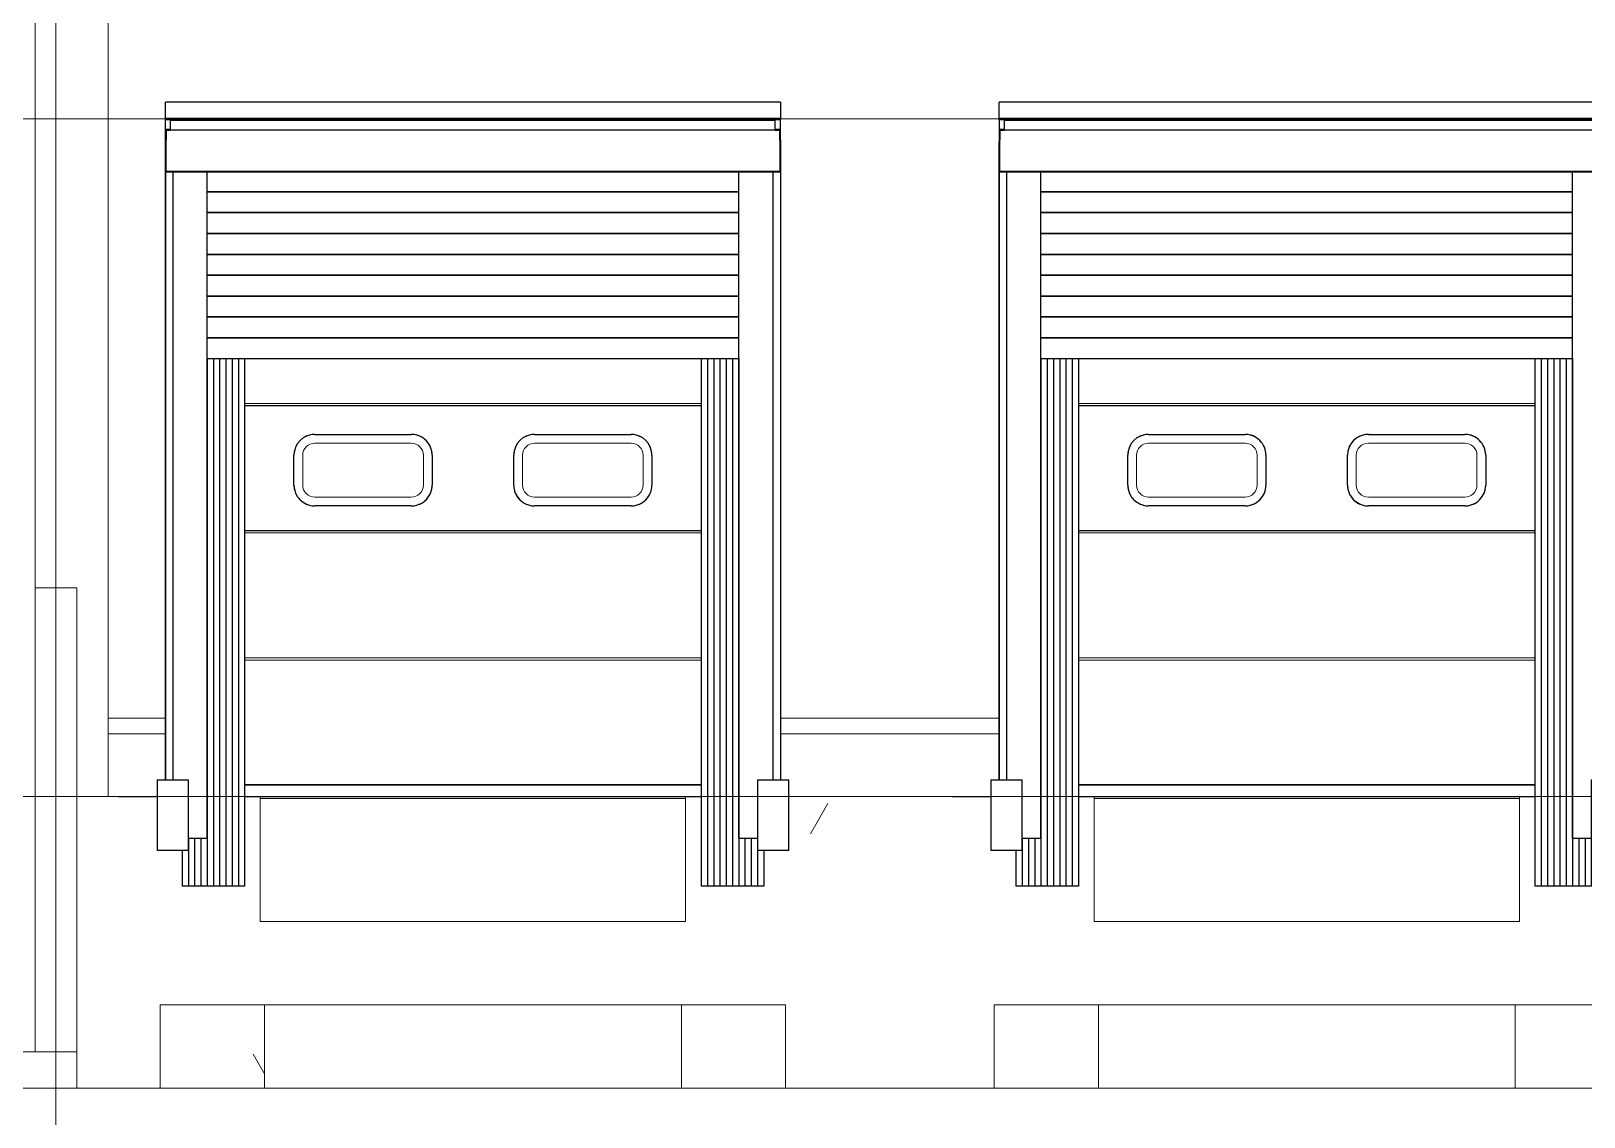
# Model space of a CAD drawing. Extents: x 692141 to 693595, y 1492301 to 1494225.
# Drawn here: x 692332.14 to 692339.59, y 1492374.68 to 1492379.88 of the extents above; entities that cross this region are included whole.
import ezdxf

# ---------------------------------------------------------------- set-up
doc = ezdxf.new("R2010")
doc.units = 0
doc.header["$MEASUREMENT"] = 0
for name, pattern in [('Centre', [7937.5, 1587.5, -1190.625, 3968.75, -1190.625]), ('Grid Line', [5556.25, 3175, -793.75, 793.75, -793.75]), ('Čárka', [3175, 1587.5, -1587.5])]:
    doc.linetypes.add(name, pattern=pattern)
for name, color, linetype, lineweight in [('A-COLS', 52, 'Continuous', 5), ('A-DETL-GENF', 92, 'Continuous', 5), ('A-FLOR', 192, 'Continuous', 5), ('A-FLOR-LEVL', 8, 'Grid Line', 5), ('A-GENM', 13, 'Continuous', 5), ('A-GLAZ-CWMG', 51, 'Continuous', 5), ('A-WALL-PATT', 111, 'Continuous', 5), ('S-BEAM', 12, 'Continuous', 5), ('S-GRID', 1, 'Continuous', 5)]:
    doc.layers.add(name, color=color, linetype=linetype, lineweight=lineweight)
doc.layers.add('A-DOOR', color=2, linetype='Continuous')

# ---------------------------------------------------------------- blocks, each defined once
blk = doc.blocks.new('Rectangular Mullion - 50 x 100mm-112761-500_ELEVATION 4')
at = {"layer": 'A-GLAZ-CWMG', "color": 7}
for p, q in [((74399.63631151416, 11900), (74499.63631151416, 11900)), ((74399.63631151416, 3150.000000000001), (74399.63631151416, 11900)), ((74499.63631151416, 11900), (74499.63631151416, 3150.000000000001))]:
    blk.add_line(p, q, dxfattribs=at)
blk = doc.blocks.new('Rectangular Mullion - 50 x 100mm-98070-500_ELEVATION 4')
at = {"layer": 'A-GLAZ-CWMG', "color": 7}
for p, q in [((74399.63631151416, 2400), (74399.63631151416, 3150.000000000001)), ((74499.63631151416, 3150.000000000001), (74499.63631151416, 2400)), ((74499.63631151416, 2400), (74399.63631151416, 2400))]:
    blk.add_line(p, q, dxfattribs=at)
blk = doc.blocks.new('M_Rectangular Column - 150 x 150mm-114723-500_ELEVATION 4')
at = {"layer": 'A-COLS', "color": 7}
for p, q in [((74249.63631149074, 11800), (74399.63631149073, 11800)), ((74249.63631149074, 175.0000000000014), (74249.63631149074, 11800)), ((74399.63631149073, 11800), (74399.63631149073, 175.0000000000014)), ((74399.63631149073, 175.0000000000011), (74249.63631149074, 175.0000000000011))]:
    blk.add_line(p, q, dxfattribs=at)
blk = doc.blocks.new('HAVI-DC_R19_AR_110_RISER_rvt-2-500_ELEVATION 4')
at = {"lineweight": 5}
for name in ['Rectangular Mullion - 50 x 100mm-112761-500_ELEVATION 4', 'M_Rectangular Column - 150 x 150mm-114723-500_ELEVATION 4', 'Rectangular Mullion - 50 x 100mm-98070-500_ELEVATION 4']:
    blk.add_blockref(name, (0, 0), dxfattribs=at)
blk = doc.blocks.new('HAVI-DC_R19_AR_120_STRUCTURE_rvt-2-500_ELEVATION 4')
at = {"layer": 'S-BEAM'}
h = blk.add_hatch(dxfattribs=at)
h.set_pattern_fill('FP_109', color=256, style=0, pattern_type=2)
h.set_pattern_definition([(0, (212730.054, 1200), (4064, 1016), [167.64, -2880.36, 167.64, -2880.36, -16256]), (0, (212730.054, 1200), (4064, 1016), [-6096, 167.64, -5928.36, 167.64, -2880.36, -7112]), (0, (212730.054, 1200), (4064, 1016), [-15240, 167.64, -1864.36, 167.64, -4912.36]), (120, (214254.054, 1708), (-2911.881810244989, 3011.527240979959), [167.64, -2880.36, 167.64, -2880.36, -16256]), (120, (214254.054, 1708), (-2911.881810244989, 3011.527240979959), [-6095.999999999999, 167.64, -5928.359999999999, 167.64, -2880.36, -7111.999999999999]), (120, (214254.054, 1708), (-2911.881810244989, 3011.527240979959), [-15240, 167.64, -1864.36, 167.64, -4912.359999999999]), (240, (214762.054, 3740), (-1152.118189755009, -4027.527240979959), [167.64, -2880.36, 167.64, -2880.36, -16256]), (240, (214762.054, 3740), (-1152.118189755009, -4027.527240979959), [-6096, 167.64, -5928.36, 167.64, -2880.36, -7112]), (240, (214762.054, 3740), (-1152.118189755009, -4027.527240979959), [-15240, 167.64, -1864.36, 167.64, -4912.36])])
h.paths.add_polyline_path([(75500.34615537786, -3.465174813754857e-11), (75500.34615537786, 399.9999999999437), (77499.87292610324, 399.9999999999437), (77499.87292610324, -3.465174813754857e-11), (79500.34615537792, 0), (79500.34615537792, 399.9999999999091), (81499.87292610327, 399.9999999999091), (81499.87292610327, 0), (82499.6363114688, 0), (82499.6363114688, 1400.00000000138), (82014.7546187809, 1400.00000000138), (82014.7546187809, 1139.999999997003), (81894.7546187809, 1139.999999997003), (81894.7546187809, 969.9999999969727), (81594.75461878089, 969.9999999969727), (81594.75461878089, 1400.00000000138), (81519.75461878815, 1400.00000000138), (81519.7546187881, 799.9999999999914), (79479.75461878812, 799.9999999999914), (79479.75461878812, 1400.00000000138), (79404.7546187809, 1400.00000000138), (79404.7546187809, 969.9999999969727), (79104.75461878089, 969.9999999969727), (79104.75461878089, 1139.999999997003), (78984.75461878089, 1139.999999997003), (78984.75461878089, 1400.00000000138), (78014.75461878086, 1400.00000000138), (78014.75461878086, 1139.999999997003), (77894.75461878088, 1139.999999997003), (77894.75461878088, 969.9999999969727), (77594.75461878086, 969.9999999969727), (77594.75461878086, 1400.00000000138), (77519.75461878492, 1400.00000000138), (77519.75461878492, 799.9999999999914), (75479.75461878492, 799.9999999999914), (75479.75461878492, 1400.00000000138), (75404.75461878086, 1400.00000000138), (75404.75461878086, 969.9999999969727), (75104.75461878085, 969.9999999969727), (75104.75461878085, 1139.999999997003), (74984.75461878086, 1139.999999997003), (74980.0454135086, 1400.00000000138), (74599.63631146714, 1400.00000000138), (74599.63631149054, 0), (74833.28513098106, 0)], flags=0)
at = {"layer": 'S-BEAM', "color": 7}
for p, q in [((74599.63631146727, 1400.000000001379), (74980.04541350873, 1400.000000001379)), ((75404.75461878098, 1400.000000001379), (75479.75461878505, 1400.000000001379)), ((75479.75461878505, 800.0000000000101), (75479.75461878505, 1400.000000001379)), ((77519.75461878505, 1400.000000001379), (77594.75461878096, 1400.000000001379)), ((77519.75461878505, 1400.000000001379), (77519.75461878505, 800.0000000000101)), ((78014.75461878098, 1400.000000001379), (78984.75461878102, 1400.000000001379)), ((79404.75461878102, 1400.000000001379), (79479.75461878827, 1400.000000001379)), ((79479.75461878827, 800.0000000000011), (79479.75461878827, 1400.000000001379)), ((81519.75461878825, 1400.000000001379), (81594.754618781, 1400.000000001379)), ((81519.75461878825, 1400.000000001379), (81519.75461878825, 800.0000000000011)), ((77519.75461878505, 800.0000000000101), (75479.75461878505, 800.0000000000101)), ((81519.75461878824, 800.0000000000011), (79479.75461878825, 800.0000000000011)), ((75500.346155378, -2.585345271199913e-11), (75500.346155378, 399.9999999999227)), ((75500.346155378, 399.9999999999227), (77499.87292610337, 399.9999999999227)), ((77499.87292610337, 399.9999999999227), (77499.87292610337, -2.585345271199913e-11)), ((79500.34615537804, -1.177618003112002e-11), (79500.34615537804, 399.9999999999099)), ((79500.34615537804, 399.9999999999099), (81499.8729261034, 399.9999999999099)), ((81499.8729261034, 399.9999999999099), (81499.8729261034, -1.177618003112002e-11)), ((77499.87292610337, -2.585345271199913e-11), (75500.346155378, -2.585345271199913e-11)), ((81499.8729261034, -1.177618003112002e-11), (79500.34615537804, -1.177618003112002e-11))]:
    blk.add_line(p, q, dxfattribs=at)
blk = doc.blocks.new('M_Rectangular Column - 300 x 500mm-1562755-500_ELEVATION 4')
at = {"layer": 'A-COLS'}
for p, q in [((74249.6363114721, 5800.000000000934), (74249.6363114721, 5750.000000001143)), ((74582.3363114624, 5800.000000000934), (74599.63631146724, 5800.000000000934)), ((74249.6363114721, 5500.000000001172), (74249.6363114721, 1400.000000001371)), ((74749.6363114721, 1400.000000001371), (74749.6363114721, 5500.000000001171)), ((74749.6363114721, 1400.000000001371), (74599.6363114673, 1400.000000001371))]:
    blk.add_line(p, q, dxfattribs=at)
blk = doc.blocks.new('Column Center Mark - Column Center Mark-439589-500_ELEVATION 4')
at = {"layer": 'A-DETL-GENF', "lineweight": 9}
for p, q in [((43649.75461878071, 74.99999999996534), (43649.75461878071, -75.00000000003465)), ((43574.75461878071, -3.465174813754857e-11), (43724.75461878071, -3.465174813754857e-11))]:
    blk.add_line(p, q, dxfattribs=at)
blk = doc.blocks.new('Loading-Equipment_Dock-levellers_Loading-Systems_Swing-Lip_232M_100kN - PowerRamp 232M100 2100 x 3000 mm-460557-500_ELEVATION 4')
at = {"layer": 'A-GENM'}
for p, q in [((51479.75461878094, 1390.000000001369), (53519.75461878094, 1390.000000001369)), ((51479.75461878094, 800.0000000013796), (51479.75461878094, 1390.000000001369)), ((53519.75461878094, 800.0000000013796), (53519.75461878094, 1390.000000001369)), ((53519.75461878094, 800.0000000013796), (51479.75461878094, 800.0000000013796))]:
    blk.add_line(p, q, dxfattribs=at)
blk = doc.blocks.new('Door_ASSA-ABLOY DS6070B Inflatable shelter - Insulated wall-V73-500_ELEVATION 4')
at = {"layer": 'A-DOOR', "color": 47}
for p, q in [((123024.6363114675, 4652.807871864885), (123024.6363114675, 4729.999999996988)), ((125974.6363114675, 4729.999999996979), (123024.6363114675, 4729.999999996988)), ((125974.6363114675, 4729.999999996979), (125974.6363114675, 4652.807871864876)), ((123023.6363114675, 4649.999999996991), (123023.6363114675, 4598.999999996989)), ((123024.6363114675, 4647.691042939573), (123024.6363114675, 4652.807871864885)), ((123024.6363114675, 4652.807871864885), (125974.6363114675, 4652.807871864876)), ((123024.6363114675, 4644.684469772975), (123024.6363114675, 4647.691042939573)), ((125974.6363114675, 4647.691042939563), (123024.6363114675, 4647.691042939573)), ((125974.6363114675, 4644.684469772965), (123024.6363114675, 4644.684469772974)), ((123049.6363114675, 4598.999999996989), (123049.6363114675, 4647.69104293955)), ((125947.6363114675, 4641.364026622491), (123049.6363114675, 4641.364026622491)), ((125947.6363114675, 4647.691042939549), (125947.6363114675, 4598.999999997001)), ((125974.6363114675, 4652.807871864876), (125974.6363114675, 4647.691042939563)), ((125974.6363114675, 4647.691042939563), (125974.6363114675, 4644.684469772965)), ((125975.6363114675, 4598.999999997001), (125975.6363114675, 4649.999999996992)), ((123049.6363114675, 4598.99999999699), (123023.6363114675, 4598.99999999699)), ((123023.6363114675, 4598.999999996989), (123023.6363114675, 4538.99999999699)), ((123024.6363114675, 4547.999999996992), (123024.6363114675, 1479.999999996993)), ((123027.6363114675, 4598.99999999703), (123027.6363114675, 4547.999999997031)), ((123027.6363114675, 4547.999999997032), (123027.6363114675, 4598.999999997029)), ((123027.6363114675, 4538.99999999699), (123027.6363114675, 4595.99999999699)), ((123027.6363114675, 4595.99999999699), (123049.6363114675, 4595.99999999699)), ((123027.6363114675, 4397.999999996989), (123027.6363114675, 4595.99999999699)), ((125971.6363114675, 4595.999999996991), (123027.6363114675, 4595.999999996991)), ((123049.6363114675, 4595.99999999699), (123049.6363114675, 4598.999999996989)), ((125975.6363114675, 4598.999999997001), (125947.6363114675, 4598.999999997001)), ((125947.6363114675, 4598.999999997001), (125947.6363114675, 4595.999999997001)), ((125947.6363114675, 4595.999999997001), (125971.6363114675, 4595.999999997001)), ((125971.6363114675, 4598.99999999703), (125971.6363114675, 4547.999999997031)), ((125971.6363114675, 4547.999999997032), (125971.6363114675, 4598.999999997029)), ((125971.6363114675, 4595.999999997001), (125971.6363114675, 4538.999999996992)), ((125971.6363114675, 4595.99999999699), (125971.6363114675, 4397.999999996989)), ((125974.6363114675, 4547.999999996992), (125974.6363114675, 1479.999999996993)), ((125975.6363114675, 4538.999999996991), (125975.6363114675, 4598.999999997001)), ((123023.6363114675, 4538.99999999699), (123027.6363114675, 4538.99999999699)), ((123024.6363114675, 1479.999999996995), (123024.6363114675, 4538.999999997)), ((125971.6363114675, 4538.999999996991), (125975.6363114675, 4538.999999996991)), ((125974.6363114675, 4538.999999997), (125974.6363114675, 1479.999999996996)), ((123027.6363114675, 4394.999999996989), (123027.6363114675, 4397.999999996989)), ((125971.6363114675, 4397.999999996989), (123027.6363114675, 4397.999999996989)), ((125971.6363114675, 4397.999999996989), (123027.6363114675, 4397.999999996989)), ((125971.6363114675, 4397.999999996989), (125971.6363114675, 4394.999999996989)), ((125971.6363114675, 4394.99999999699), (123027.6363114675, 4394.99999999699)), ((123061.642967541, 1479.999999996993), (123061.642967541, 4394.999999996971)), ((125937.6296553938, 4394.999999996971), (125937.6296553938, 1479.999999996993)), ((122984.6363114675, 1479.999999996995), (123134.6363114675, 1479.999999996994)), ((122984.6363114675, 1479.999999996995), (122984.6363114675, 1139.999999996994)), ((123134.6363114675, 1139.999999996994), (123134.6363114675, 1479.999999996995)), ((125864.6363114675, 1479.999999997002), (126014.6363114675, 1479.999999997002)), ((125864.6363114675, 1479.999999997002), (125864.6363114675, 1139.999999997)), ((126014.6363114675, 1139.999999997), (126014.6363114675, 1479.999999997002)), ((123134.6363114675, 1139.999999996994), (122984.6363114675, 1139.999999996994)), ((126014.6363114675, 1139.999999997), (125864.6363114675, 1139.999999996999))]:
    blk.add_line(p, q, dxfattribs=at)
at = {"layer": 'A-DOOR', "color": 117}
for p, q in [((123027.6363114675, 4547.999999996993), (123027.6363114675, 4598.999999997008)), ((123027.6363114675, 4582.68366976728), (123027.6363114675, 4598.999999997009)), ((123027.6363114675, 4556.584353991191), (123027.6363114675, 4582.68366976728)), ((125971.6363114675, 4598.999999997011), (125971.6363114675, 4547.999999996998)), ((125971.6363114675, 4598.999999996999), (125971.6363114675, 4582.68366976727)), ((125971.6363114675, 4582.68366976727), (125971.6363114675, 4556.584353991181)), ((123224.6363114675, 1199.999999996987), (123224.6363114675, 4394.999999997)), ((125774.6363114675, 1199.999999996988), (125774.6363114675, 4394.99999999696)), ((123134.6363114675, 1199.999999996987), (123224.6363114675, 1199.999999996987)), ((125774.6363114675, 1199.999999996988), (125864.6363114675, 1199.999999996988))]:
    blk.add_line(p, q, dxfattribs=at)
at = {"layer": 'A-DOOR', "color": 130}
for p, q in [((125774.6363114674, 4299.99999999708), (123224.6363114674, 4299.99999999708)), ((123224.6363114674, 4299.999999997044), (125774.6363114674, 4299.999999997044)), ((125774.6363114674, 4199.999999997067), (123224.6363114674, 4199.999999997067)), ((123224.6363114674, 4199.999999997067), (125774.6363114674, 4199.999999997067)), ((125774.6363114674, 4099.999999997055), (123224.6363114674, 4099.999999997055)), ((123224.6363114674, 4099.999999997055), (125774.6363114674, 4099.999999997055)), ((125774.6363114674, 3999.999999997044), (123224.6363114674, 3999.999999997044)), ((123224.6363114674, 3999.999999997044), (125774.6363114674, 3999.999999997044)), ((125774.6363114674, 3899.999999997066), (123224.6363114674, 3899.999999997066)), ((123224.6363114674, 3899.999999997066), (125774.6363114674, 3899.999999997066)), ((125774.6363114674, 3799.999999997089), (123224.6363114674, 3799.999999997089)), ((123224.6363114674, 3799.999999997054), (125774.6363114674, 3799.999999997054)), ((125774.6363114674, 3699.999999997077), (123224.6363114674, 3699.999999997077)), ((123224.6363114674, 3699.999999997077), (125774.6363114674, 3699.999999997077)), ((125774.6363114674, 3599.999999997065), (123224.6363114674, 3599.999999997065)), ((123224.6363114674, 3599.999999997065), (125774.6363114674, 3599.999999997065)), ((123224.6363114675, 3500.073277789998), (123224.6363114675, 969.9999999969889)), ((123224.6363114675, 3500.073277789998), (123224.6363114675, 969.9999999969889)), ((123224.6363114674, 3499.999999997088), (125774.6363114674, 3499.999999997088)), ((123254.6363114675, 3500.091597238241), (123254.6363114675, 1400.000000001407)), ((123254.6363114675, 3500.091597238241), (123254.6363114675, 969.9999999969889)), ((123284.6363114675, 3500.109916686441), (123284.6363114675, 969.9999999969879)), ((123284.6363114675, 3500.109916686441), (123284.6363114675, 969.9999999969889)), ((123314.6363114675, 3500.128236134684), (123314.6363114675, 1400.000000001406)), ((123314.6363114675, 3500.128236134684), (123314.6363114675, 969.9999999969879)), ((123344.6363114675, 3500.146555582926), (123344.6363114675, 969.9999999969879)), ((123344.6363114675, 3500.146555582926), (123344.6363114675, 969.9999999969879)), ((123374.6363114675, 3500.16487503117), (123374.6363114675, 1400.000000001406)), ((123374.6363114675, 3500.16487503117), (123374.6363114675, 969.9999999969879)), ((123404.6363114675, 3500.18319447937), (123404.6363114675, 969.9999999969879)), ((125594.6363114675, 3499.99999999706), (125594.6363114675, 969.9999999969803)), ((125624.6363114675, 3499.99999999706), (125624.6363114675, 969.9999999969803)), ((125624.6363114675, 3499.99999999706), (125624.6363114675, 1400.000000001399)), ((125654.6363114675, 3499.99999999706), (125654.6363114675, 969.9999999969803)), ((125654.6363114675, 3499.99999999706), (125654.6363114675, 969.9999999969803)), ((125684.6363114675, 3499.99999999706), (125684.6363114675, 969.9999999969803)), ((125684.6363114675, 3499.99999999706), (125684.6363114675, 1400.000000001399)), ((125714.6363114675, 3499.99999999706), (125714.6363114675, 969.9999999969803)), ((125714.6363114675, 3499.99999999706), (125714.6363114675, 969.9999999969803)), ((125744.6363114675, 3499.99999999706), (125744.6363114675, 969.9999999969803)), ((125744.6363114675, 3499.99999999706), (125744.6363114675, 1400.000000001399)), ((125774.6363114675, 3499.99999999706), (125774.6363114675, 969.9999999969803)), ((125774.6363114675, 3499.99999999706), (125774.6363114675, 969.9999999969803)), ((123134.6363114675, 1199.999999996993), (123134.6363114675, 969.9999999969889)), ((123164.6363114675, 1199.999999996993), (123164.6363114675, 969.9999999969889)), ((123164.6363114675, 1199.999999996993), (123164.6363114675, 969.9999999969889)), ((123194.6363114675, 1199.999999996993), (123194.6363114675, 969.9999999969889)), ((125804.6363114675, 1199.999999996984), (125804.6363114675, 969.9999999969803)), ((125834.6363114675, 1199.999999996984), (125834.6363114675, 969.9999999969803)), ((125834.6363114675, 1199.999999996984), (125834.6363114675, 969.9999999969803)), ((125864.6363114675, 1199.999999996984), (125864.6363114675, 969.9999999969803)), ((123104.6363114675, 1139.999999997006), (123104.6363114675, 969.9999999969889)), ((125894.6363114675, 1139.999999996997), (125894.6363114675, 969.9999999969803)), ((123134.6363114675, 969.9999999969885), (123104.6363114675, 969.9999999969887)), ((123164.6363114675, 969.9999999969885), (123134.6363114675, 969.9999999969885)), ((123194.6363114675, 969.9999999969885), (123164.6363114675, 969.9999999969887)), ((123224.6363114675, 969.9999999969885), (123194.6363114675, 969.9999999969885)), ((123254.6363114675, 969.9999999969885), (123224.6363114675, 969.9999999969887)), ((123284.6363114675, 969.9999999969885), (123254.6363114675, 969.9999999969885)), ((123314.6363114675, 969.999999996988), (123284.6363114675, 969.9999999969881)), ((123344.6363114675, 969.999999996988), (123314.6363114675, 969.999999996988)), ((123374.6363114675, 969.999999996988), (123344.6363114675, 969.9999999969881)), ((123404.6363114675, 969.999999996988), (123374.6363114675, 969.999999996988)), ((125624.6363114675, 969.9999999969807), (125594.6363114675, 969.9999999969807)), ((125654.6363114675, 969.9999999969806), (125624.6363114675, 969.9999999969807)), ((125684.6363114675, 969.9999999969807), (125654.6363114675, 969.9999999969807)), ((125714.6363114675, 969.9999999969806), (125684.6363114675, 969.9999999969807)), ((125744.6363114675, 969.9999999969801), (125714.6363114675, 969.9999999969801)), ((125774.6363114675, 969.99999999698), (125744.6363114675, 969.9999999969801)), ((125804.6363114675, 969.9999999969801), (125774.6363114675, 969.9999999969801)), ((125834.6363114675, 969.99999999698), (125804.6363114675, 969.9999999969801)), ((125864.6363114675, 969.9999999969801), (125834.6363114675, 969.9999999969801)), ((125894.6363114675, 969.99999999698), (125864.6363114675, 969.9999999969801))]:
    blk.add_line(p, q, dxfattribs=at)
blk = doc.blocks.new('Doors_Industrial_Loading-Systems_Sectional-Overhead-Door_High-Lift_40mm - 2500 x 3000 mm-V83-500_ELEVATION 4')
at = {"layer": 'A-DOOR', "color": 7}
for p, q in [((77594.75461878101, 3273.999999996978), (75404.75461878102, 3273.999999996978)), ((75741.08795211432, 3136.49999999713), (76204.0879521143, 3136.49999999713)), ((75741.08795211432, 3136.49999999713), (76204.0879521143, 3136.49999999713)), ((76795.42128544765, 3136.499999997063), (77258.42128544765, 3136.499999997063)), ((76795.42128544765, 3136.499999997063), (77258.42128544765, 3136.499999997063)), ((75641.0879521143, 2893.499999997032), (75641.0879521143, 3036.49999999713)), ((75641.0879521143, 2893.499999997032), (75641.0879521143, 3036.49999999713)), ((76304.0879521143, 3036.49999999713), (76304.0879521143, 2893.499999997034)), ((76304.0879521143, 3036.49999999713), (76304.0879521143, 2893.499999997034)), ((76695.42128544765, 2893.499999996908), (76695.42128544765, 3036.499999997063)), ((76695.42128544765, 2893.499999996908), (76695.42128544765, 3036.499999997063)), ((77358.42128544765, 3036.499999997064), (77358.42128544765, 2893.499999996909)), ((77358.42128544765, 3036.499999997064), (77358.42128544765, 2893.499999996909)), ((76204.0879521143, 2793.499999997033), (75741.08795211432, 2793.499999997033)), ((76204.0879521143, 2793.499999997034), (75741.08795211432, 2793.499999997034)), ((77258.42128544765, 2793.499999996908), (76795.42128544765, 2793.499999996908)), ((77258.42128544765, 2793.499999996909), (76795.42128544765, 2793.499999996909)), ((75404.754618781, 2675.02522143521), (77594.754618781, 2675.02522143521)), ((75404.754618781, 2675.02522143521), (77594.754618781, 2675.02522143521)), ((77594.754618781, 1455.025221435202), (75404.754618781, 1455.025221435202)), ((75404.754618781, 1455.025221435202), (77594.754618781, 1455.025221435202)), ((75404.754618781, 1399.99999999697), (77594.754618781, 1399.99999999697))]:
    blk.add_line(p, q, dxfattribs=at)
at = {"layer": 'A-DOOR', "color": 1, "linetype": 'Čárka'}
blk.add_line((74799.75461878108, 1399.999999996979), (74980.04541350876, 1399.999999996979), dxfattribs=at)
at = {"layer": 'A-DOOR', "color": 7}
for centre, radius, start, end in [((75741.08795211432, 3036.49999999713), 100.0000000000146, 90, 180), ((75741.08795211432, 3036.49999999713), 99.99999999998772, 111.9871867448814, 120.0000000000029), ((75741.08795211432, 3036.49999999713), 99.99999999999685, 90, 105.0000000000033), ((76204.0879521143, 3036.49999999713), 100, 74.9999999999971, 90), ((76204.0879521143, 3036.49999999713), 100.0000000000002, 359.9999999999995, 90.00000000000014), ((76204.0879521143, 3036.49999999713), 100.0000000000068, 60.00000000000171, 68.01281325512237), ((76795.42128544765, 3036.499999997063), 100, 90, 180), ((76795.42128544765, 3036.499999997063), 100.0000000000003, 111.9871867452918, 119.9999999999999), ((76795.42128544765, 3036.499999997063), 99.99999999999685, 90, 105.0000000000033), ((77258.42128544765, 3036.499999997063), 100.0000000000002, 74.99999999999729, 90.00000000000014), ((77258.42128544765, 3036.499999997063), 100.0000000000005, 2.480832651541543e-13, 90.00000000000026), ((77258.42128544765, 3036.499999997063), 99.99999999999554, 59.99999999999915, 68.01281325471513), ((75741.08795211432, 3036.49999999713), 99.99999999999999, 164.9999999999995, 179.9999999999997), ((75741.08795211432, 3036.49999999713), 100.0000000000039, 149.9999999999989, 158.0128132546791), ((75741.08795211432, 3036.49999999713), 100.0000000000094, 129.5802092618977, 140.4197907381751), ((76204.0879521143, 3036.49999999713), 100.0000000000104, 39.5802092619171, 50.41979073806041), ((76204.0879521143, 3036.49999999713), 100.0000000000003, 21.98718674540059, 29.99999999999999), ((76204.0879521143, 3036.49999999713), 99.99999999999685, 0, 15.00000000000014), ((76795.42128544765, 3036.499999997063), 99.99999999999955, 164.9999999999992, 179.9999999999997), ((76795.42128544765, 3036.499999997063), 100.0000000000041, 149.999999999999, 158.012813254165), ((76795.42128544765, 3036.499999997063), 100.0000000000003, 129.5802092619675, 140.4197907379374), ((77258.42128544765, 3036.499999997063), 99.99999999999446, 39.58020926199789, 50.41979073790164), ((77258.42128544765, 3036.499999997063), 100.0000000000003, 21.98718674544158, 30.00000000000016), ((77258.42128544765, 3036.499999997063), 99.99999999999685, 2.60551039505483e-13, 15.00000000000061), ((75741.08795211432, 2893.499999997033), 100.0000000000109, 180.0000000000004, 195.0000000000004), ((75741.08795211432, 2893.499999997033), 100.0000000000146, 180.0000000000003, 270.0000000000002), ((75741.08795211432, 2893.499999997033), 100.0000000000003, 201.9871867461497, 210.0000000000001), ((76204.0879521143, 2893.499999997033), 100.0000000000005, 269.9999999999999, 2.544443745170813e-13), ((76204.0879521143, 2893.499999997033), 99.9999999999931, 330.0000000000019, 338.0128132537164), ((76204.0879521143, 2893.499999997033), 100, 344.9999999999991, 0), ((76795.42128544765, 2893.499999996908), 99.99999999999685, 180.0000000000001, 195), ((76795.42128544765, 2893.499999996908), 100.0000000000009, 180.0000000000002, 270.0000000000002), ((76795.42128544765, 2893.499999996908), 100.0000000000003, 201.9871867457311, 209.9999999999997), ((77258.42128544765, 2893.499999996908), 100.0000000000007, 270, 3.88027671138549e-13), ((77258.42128544765, 2893.499999996908), 100.0000000000041, 329.9999999999991, 338.0128132546386), ((77258.42128544765, 2893.499999996908), 100, 344.9999999999994, 0), ((75741.08795211432, 2893.499999997033), 100.0000000000103, 219.5802092623408, 230.4197907374999), ((75741.08795211432, 2893.499999997033), 100.0000000000105, 240.0000000000023, 248.0128132539822), ((75741.08795211432, 2893.499999997033), 100.0000000000146, 254.9999999999992, 270.0000000000001), ((76204.0879521143, 2893.499999997033), 99.99999999999685, 269.9999999999996, 285.0000000000031), ((76204.0879521143, 2893.499999997033), 100.0000000000003, 291.9871867460191, 299.9999999999998), ((76204.0879521143, 2893.499999997033), 100.000000000003, 309.5802092624741, 320.4197907375117), ((76795.42128544765, 2893.499999996908), 100.0000000000003, 219.5802092619992, 230.4197907379371), ((76795.42128544765, 2893.499999996908), 100.0000000000023, 240.0000000000005, 248.0128132549504), ((76795.42128544765, 2893.499999996908), 100.0000000000005, 254.999999999997, 269.9999999999999), ((77258.42128544765, 2893.499999996908), 100.0000000000109, 269.9999999999996, 285.000000000001), ((77258.42128544765, 2893.499999996908), 100.0000000000003, 291.9871867448154, 299.9999999999997), ((77258.42128544765, 2893.499999996908), 100.0000000000003, 309.5802092620966, 320.4197907379373)]:
    blk.add_arc(centre, radius, start, end, dxfattribs=at)
at = {"layer": 'A-GENM', "color": 7}
for p, q in [((75404.75461878102, 3285.02522143521), (77594.75461878101, 3285.02522143521)), ((75404.75461878102, 3285.02522143521), (77594.75461878101, 3285.02522143521)), ((75741.08795211432, 3136.499999996981), (76204.0879521143, 3136.499999996981)), ((76795.42128544765, 3136.499999996981), (77258.42128544764, 3136.499999996981)), ((76204.0879521143, 3094.499999996981), (75741.08795211432, 3094.499999996981)), ((76204.0879521143, 3094.499999996981), (75741.08795211432, 3094.499999996981)), ((77258.42128544764, 3094.499999996981), (76795.42128544765, 3094.499999996981)), ((77258.42128544764, 3094.499999996981), (76795.42128544765, 3094.499999996981)), ((75641.0879521143, 2893.499999996981), (75641.0879521143, 3036.499999996981)), ((75683.0879521143, 3036.499999996981), (75683.0879521143, 2893.499999996981)), ((75683.0879521143, 3036.499999996981), (75683.0879521143, 2893.499999996981)), ((76262.0879521143, 2893.499999996981), (76262.0879521143, 3036.499999996981)), ((76262.0879521143, 2893.499999996981), (76262.0879521143, 3036.499999996982)), ((76304.0879521143, 3036.499999996982), (76304.0879521143, 2893.499999996981)), ((76695.42128544765, 2893.499999996981), (76695.42128544765, 3036.499999996981)), ((76737.42128544765, 3036.499999996981), (76737.42128544765, 2893.499999996981)), ((76737.42128544765, 3036.499999996981), (76737.42128544765, 2893.499999996981)), ((77316.42128544765, 2893.499999996981), (77316.42128544765, 3036.499999996981)), ((77316.42128544765, 2893.499999996981), (77316.42128544765, 3036.499999996982)), ((77358.42128544765, 3036.499999996982), (77358.42128544765, 2893.499999996981)), ((75741.08795211432, 2835.499999996982), (76204.0879521143, 2835.499999996982)), ((75741.08795211432, 2835.499999996982), (76204.0879521143, 2835.499999996982)), ((76795.42128544765, 2835.499999996982), (77258.42128544764, 2835.499999996982)), ((76795.42128544765, 2835.499999996982), (77258.42128544764, 2835.499999996982)), ((76204.0879521143, 2793.499999996981), (75741.08795211432, 2793.499999996981)), ((77258.42128544764, 2793.499999996981), (76795.42128544765, 2793.499999996981)), ((77594.754618781, 2663.99999999698), (75404.754618781, 2663.99999999698)), ((75404.754618781, 2065.025221435211), (77594.754618781, 2065.025221435211)), ((75404.754618781, 2065.025221435211), (77594.754618781, 2065.025221435211)), ((77594.754618781, 2053.999999996979), (75404.754618781, 2053.999999996979)), ((75404.754618781, 1455.025221435211), (77594.754618781, 1455.025221435211)), ((75404.754618781, 1455.025221435211), (77594.754618781, 1455.025221435211))]:
    blk.add_line(p, q, dxfattribs=at)
for centre, radius, start, end in [((75741.08795211432, 3036.499999996981), 99.9999999999973, 90.00000000000443, 180.0000000000044), ((76204.0879521143, 3036.499999996981), 100.0000000000005, 5.152498583970897e-13, 90.00000000000026), ((76795.42128544765, 3036.499999996981), 100.0000000000005, 90.00000000000026, 180.0000000000002), ((77258.42128544764, 3036.499999996981), 100.0000000000146, 4.365311300308677e-13, 90.00000000000018), ((75741.08795211432, 3036.499999996981), 58.00000000001455, 90, 180), ((75741.08795211432, 3036.499999996981), 58.00000000001455, 90, 180), ((76204.0879521143, 3036.499999996981), 58, 0, 90), ((76204.0879521143, 3036.499999996981), 58, 8.984518603637631e-13, 90), ((76795.42128544765, 3036.499999996981), 58, 90, 180), ((76795.42128544765, 3036.499999996981), 58, 90, 180), ((77258.42128544764, 3036.499999996981), 58.00000000001455, 0, 90), ((77258.42128544764, 3036.499999996981), 58.00000000001455, 8.984518603637631e-13, 90), ((75741.08795211432, 2893.499999996981), 100.0000000000146, 180.0000000000001, 269.9999999999998), ((75741.08795211432, 2893.499999996981), 58.00000000001456, 180.0000000000001, 269.9999999999998), ((75741.08795211432, 2893.499999996981), 58.00000000001455, 180, 269.9999999999996), ((76204.0879521143, 2893.499999996981), 58, 269.9999999999996, 0), ((76204.0879521143, 2893.499999996981), 58, 269.9999999999996, 0), ((76204.0879521143, 2893.499999996981), 100, 269.9999999999996, 0), ((76795.42128544765, 2893.499999996981), 100.0000000000005, 180.0000000000002, 269.9999999999999), ((76795.42128544765, 2893.499999996981), 58.00000000000009, 180.0000000000002, 269.9999999999999), ((76795.42128544765, 2893.499999996981), 58, 180, 269.9999999999996), ((77258.42128544764, 2893.499999996981), 58.00000000001455, 269.9999999999996, 0), ((77258.42128544764, 2893.499999996981), 58.00000000001455, 269.9999999999996, 0), ((77258.42128544764, 2893.499999996981), 100.0000000000146, 269.9999999999996, 0)]:
    blk.add_arc(centre, radius, start, end, dxfattribs=at)
blk = doc.blocks.new('Doors_Industrial_Loading-Systems_Sectional-Overhead-Door_High-Lift_40mm - 2500 x 3000 mm-V84-500_ELEVATION 4')
at = {"layer": 'A-DOOR', "color": 7}
for p, q in [((81594.75461878105, 3273.999999996978), (79404.75461878104, 3273.999999996978)), ((79741.08795211435, 3136.49999999713), (80204.08795211434, 3136.49999999713)), ((79741.08795211435, 3136.49999999713), (80204.08795211434, 3136.49999999713)), ((80795.42128544766, 3136.499999997063), (81258.42128544766, 3136.499999997063)), ((80795.42128544766, 3136.499999997063), (81258.42128544766, 3136.499999997063)), ((79641.08795211434, 2893.499999997032), (79641.08795211434, 3036.49999999713)), ((79641.08795211434, 2893.499999997032), (79641.08795211434, 3036.49999999713)), ((80304.08795211435, 3036.49999999713), (80304.08795211435, 2893.499999997034)), ((80304.08795211435, 3036.49999999713), (80304.08795211435, 2893.499999997034)), ((80695.42128544768, 2893.499999996908), (80695.42128544768, 3036.499999997063)), ((80695.42128544768, 2893.499999996908), (80695.42128544768, 3036.499999997063)), ((81358.42128544768, 3036.499999997064), (81358.42128544768, 2893.499999996909)), ((81358.42128544768, 3036.499999997064), (81358.42128544768, 2893.499999996909)), ((80204.08795211434, 2793.499999997033), (79741.08795211435, 2793.499999997033)), ((80204.08795211434, 2793.499999997034), (79741.08795211435, 2793.499999997034)), ((81258.42128544766, 2793.499999996908), (80795.42128544766, 2793.499999996908)), ((81258.42128544766, 2793.499999996909), (80795.42128544766, 2793.499999996909)), ((79404.75461878102, 2675.02522143521), (81594.75461878101, 2675.02522143521)), ((79404.75461878102, 2675.02522143521), (81594.75461878101, 2675.02522143521)), ((81594.75461878101, 1455.025221435202), (79404.75461878102, 1455.025221435202)), ((79404.75461878102, 1455.025221435202), (81594.75461878101, 1455.025221435202)), ((79404.75461878102, 1399.99999999697), (81594.75461878101, 1399.99999999697))]:
    blk.add_line(p, q, dxfattribs=at)
at = {"layer": 'A-DOOR', "color": 1, "linetype": 'Čárka'}
blk.add_line((78799.75461878111, 1399.999999996979), (78984.75461878104, 1399.999999996979), dxfattribs=at)
at = {"layer": 'A-DOOR', "color": 7}
for centre, radius, start, end in [((79741.08795211435, 3036.49999999713), 100.0000000000146, 90, 180), ((79741.08795211435, 3036.49999999713), 100.0000000000003, 111.9871867451208, 119.9999999999998), ((79741.08795211435, 3036.49999999713), 99.99999999999685, 90, 105.0000000000033), ((80204.08795211434, 3036.49999999713), 100.0000000000146, 74.99999999999918, 90), ((80204.08795211434, 3036.49999999713), 100.0000000000145, 359.9999999999995, 90.00000000000011), ((80204.08795211434, 3036.49999999713), 100.0000000000068, 60.00000000000171, 68.01281325512237), ((80795.42128544766, 3036.499999997063), 99.99999999998545, 90, 180), ((80795.42128544766, 3036.499999997063), 99.99999999999305, 111.9871867452778, 119.9999999999944), ((80795.42128544766, 3036.499999997063), 100.0000000000071, 90, 104.9999999999938), ((81258.42128544766, 3036.499999997063), 100.0000000000146, 1.757256461508593e-13, 90.00000000000018), ((81258.42128544766, 3036.499999997063), 100.0000000000012, 74.99999999998926, 89.21896735005656), ((81258.42128544766, 3036.499999997063), 100.000000000001, 59.99999999999329, 68.01281325470848), ((79741.08795211435, 3036.49999999713), 99.99999999999999, 164.9999999999995, 179.9999999999997), ((79741.08795211435, 3036.49999999713), 99.99999999999841, 150.0000000000045, 158.0128132546802), ((79741.08795211435, 3036.49999999713), 99.9999999999934, 129.5802092619337, 140.4197907380193), ((80204.08795211434, 3036.49999999713), 100.0000000000012, 39.58020926182759, 50.41979073806424), ((80204.08795211434, 3036.49999999713), 100.0000000000129, 21.98718674553489, 29.99999999999895), ((80204.08795211434, 3036.49999999713), 100.0000000000109, 0, 14.99999999999999), ((80795.42128544766, 3036.499999997063), 99.99999999998543, 165.0000000000013, 179.9999999999998), ((80795.42128544766, 3036.499999997063), 100.0000000000028, 149.9999999999951, 158.0128132544001), ((80795.42128544766, 3036.499999997063), 100.0000000000096, 129.5802092621297, 140.4197907379347), ((81258.42128544766, 3036.499999997063), 100.0000000000052, 39.58020926190384, 50.41979073784125), ((81258.42128544766, 3036.499999997063), 100.0000000000202, 21.98718674544241, 30.00000000000092), ((81258.42128544766, 3036.499999997063), 100.0000000000147, 2.605510395054914e-13, 15.000000000001), ((79741.08795211435, 2893.499999997033), 100.0000000000109, 180.0000000000004, 195.0000000000004), ((79741.08795211435, 2893.499999997033), 100.0000000000146, 180.0000000000003, 270.0000000000002), ((79741.08795211435, 2893.499999997033), 100.0000000000129, 201.9871867460202, 209.999999999999), ((80204.08795211434, 2893.499999997033), 100.0000000000146, 269.9999999999998, 1.757256461508593e-13), ((80204.08795211434, 2893.499999997033), 100.0000000000048, 330.0000000000031, 338.0128132540328), ((80204.08795211434, 2893.499999997033), 100.0000000000146, 344.9999999999991, 0), ((80795.42128544766, 2893.499999996908), 99.99999999999308, 180.0000000000001, 194.9999999999995), ((80795.42128544766, 2893.499999996908), 100.0000000000001, 180.0000000000002, 270.0000000000002), ((80795.42128544766, 2893.499999996908), 99.99999999998045, 201.9871867457272, 209.999999999999), ((81258.42128544766, 2893.499999996908), 100.0000000000146, 270.0000000000001, 4.098939845736107e-13), ((81258.42128544766, 2893.499999996908), 99.99999999999297, 330.000000000006, 338.0128132546922), ((81258.42128544766, 2893.499999996908), 100.0000000000146, 344.9999999999994, 0), ((79741.08795211435, 2893.499999997033), 100.0000000000152, 219.5802092624, 230.4197907373998), ((79741.08795211435, 2893.499999997033), 100.0000000000105, 240.0000000000023, 248.0128132539822), ((79741.08795211435, 2893.499999997033), 100.0000000000146, 254.9999999999992, 270.0000000000001), ((80204.08795211434, 2893.499999997033), 99.99999999999685, 269.9999999999996, 285.0000000000031), ((80204.08795211434, 2893.499999997033), 100.0000000000003, 291.9871867460114, 299.9999999999998), ((80204.08795211434, 2893.499999997033), 100.0000000000123, 309.580209262497, 320.4197907375091), ((80795.42128544766, 2893.499999996908), 99.99999999998862, 219.5802092620013, 230.419790737864), ((80795.42128544766, 2893.499999996908), 99.99999999999687, 240.0000000000063, 248.012813254957), ((80795.42128544766, 2893.499999996908), 100, 255.0000000000033, 269.9999999999999), ((81258.42128544766, 2893.499999996908), 100.0000000000006, 270.7810326499431, 285.0000000000105), ((81258.42128544766, 2893.499999996908), 99.999999999995, 291.9871867448242, 300.0000000000082), ((81258.42128544766, 2893.499999996908), 100.000000000007, 309.5802092622342, 320.4197907380959)]:
    blk.add_arc(centre, radius, start, end, dxfattribs=at)
at = {"layer": 'A-GENM', "color": 7}
for p, q in [((79404.75461878104, 3285.02522143521), (81594.75461878105, 3285.02522143521)), ((79404.75461878104, 3285.02522143521), (81594.75461878105, 3285.02522143521)), ((79741.08795211434, 3136.499999996981), (80204.08795211434, 3136.499999996981)), ((80795.42128544766, 3136.499999996981), (81258.42128544766, 3136.499999996981)), ((80204.08795211434, 3094.499999996981), (79741.08795211434, 3094.499999996981)), ((80204.08795211434, 3094.499999996981), (79741.08795211434, 3094.499999996981)), ((81258.42128544766, 3094.499999996981), (80795.42128544766, 3094.499999996981)), ((81258.42128544766, 3094.499999996981), (80795.42128544766, 3094.499999996981)), ((79641.08795211434, 2893.499999996981), (79641.08795211434, 3036.499999996981)), ((79683.08795211435, 3036.499999996981), (79683.08795211435, 2893.499999996981)), ((79683.08795211435, 3036.499999996981), (79683.08795211435, 2893.499999996981)), ((80262.08795211434, 2893.499999996981), (80262.08795211434, 3036.499999996981)), ((80262.08795211434, 2893.499999996981), (80262.08795211434, 3036.499999996982)), ((80304.08795211435, 3036.499999996982), (80304.08795211435, 2893.499999996981)), ((80695.42128544768, 2893.499999996981), (80695.42128544768, 3036.499999996981)), ((80737.42128544766, 3036.499999996981), (80737.42128544766, 2893.499999996981)), ((80737.42128544766, 3036.499999996981), (80737.42128544766, 2893.499999996981)), ((81316.42128544768, 2893.499999996981), (81316.42128544768, 3036.499999996981)), ((81316.42128544768, 2893.499999996981), (81316.42128544768, 3036.499999996982)), ((81358.42128544766, 3036.499999996982), (81358.42128544766, 2893.499999996981)), ((79741.08795211434, 2835.499999996982), (80204.08795211434, 2835.499999996982)), ((79741.08795211434, 2835.499999996982), (80204.08795211434, 2835.499999996982)), ((80795.42128544766, 2835.499999996982), (81258.42128544766, 2835.499999996982)), ((80795.42128544766, 2835.499999996982), (81258.42128544766, 2835.499999996982)), ((80204.08795211434, 2793.499999996981), (79741.08795211434, 2793.499999996981)), ((81258.42128544766, 2793.499999996981), (80795.42128544766, 2793.499999996981)), ((81594.75461878101, 2663.99999999698), (79404.75461878102, 2663.99999999698)), ((79404.75461878102, 2065.025221435211), (81594.75461878101, 2065.025221435211)), ((79404.75461878102, 2065.025221435211), (81594.75461878101, 2065.025221435211)), ((81594.75461878101, 2053.999999996979), (79404.75461878102, 2053.999999996979)), ((79404.75461878102, 1455.025221435211), (81594.75461878101, 1455.025221435211)), ((79404.75461878102, 1455.025221435211), (81594.75461878101, 1455.025221435211))]:
    blk.add_line(p, q, dxfattribs=at)
for centre, radius, start, end in [((79741.08795211434, 3036.499999996981), 100.0000000000005, 90.00000000000026, 180.0000000000002), ((80204.08795211434, 3036.499999996981), 100.0000000000146, 4.365311300308677e-13, 90.00000000000018), ((80795.42128544766, 3036.499999996981), 100, 90.00000000000026, 180.0000000000002), ((81258.42128544766, 3036.499999996981), 100.0000000000005, 5.152498583970897e-13, 90.00000000000026), ((79741.08795211434, 3036.499999996981), 57.99999999998545, 90, 180), ((79741.08795211434, 3036.499999996981), 57.99999999998545, 90, 180), ((80204.08795211434, 3036.499999996981), 58, 0, 90), ((80204.08795211434, 3036.499999996981), 58, 8.984518603637631e-13, 90), ((80795.42128544766, 3036.499999996981), 58, 90, 180), ((80795.42128544766, 3036.499999996981), 58, 90, 180), ((81258.42128544766, 3036.499999996981), 58.00000000001455, 0, 90), ((81258.42128544766, 3036.499999996981), 58.00000000001455, 8.984518603637631e-13, 90), ((79741.08795211434, 2893.499999996981), 100.0000000000005, 180.0000000000002, 269.9999999999999), ((79741.08795211434, 2893.499999996981), 57.99999999999955, 180.0000000000002, 269.9999999999999), ((79741.08795211434, 2893.499999996981), 57.99999999998545, 180, 269.9999999999996), ((80204.08795211434, 2893.499999996981), 58, 269.9999999999996, 0), ((80204.08795211434, 2893.499999996981), 58, 269.9999999999996, 0), ((80204.08795211434, 2893.499999996981), 100.0000000000146, 269.9999999999996, 0), ((80795.42128544766, 2893.499999996981), 100, 180.0000000000002, 269.9999999999999), ((80795.42128544766, 2893.499999996981), 58.00000000000009, 180.0000000000002, 269.9999999999999), ((80795.42128544766, 2893.499999996981), 58, 180, 269.9999999999996), ((81258.42128544766, 2893.499999996981), 58.00000000001455, 269.9999999999996, 0), ((81258.42128544766, 2893.499999996981), 58.00000000001455, 269.9999999999996, 0), ((81258.42128544766, 2893.499999996981), 100, 269.9999999999996, 0)]:
    blk.add_arc(centre, radius, start, end, dxfattribs=at)

msp = doc.modelspace()

# ---------------------------------------------------------------- linework, layer by layer
at = {"layer": 'A-FLOR', "color": 90, "lineweight": 9}
msp.add_line((692717.3624908916, 1492374.813383746), (692229.6700198601, 1492374.813383746), dxfattribs=at)
at = {"layer": 'A-FLOR-LEVL', "linetype": 'Centre'}
for p, q in [((692278.3000830481, 1492379.463383747), (692547.7862502306, 1492379.463383747)), ((692278.3000830481, 1492376.213383747), (692544.7862502306, 1492376.213383747)), ((692278.3000830481, 1492374.813383746), (692724.9906739572, 1492374.813383746))]:
    msp.add_line(p, q, dxfattribs=at)
at = {"layer": 'A-WALL-PATT', "color": 8}
for p, q in [((692333.1631710421, 1492379.013383746), (692335.3531710422, 1492379.013383746)), ((692337.1631710421, 1492379.013383746), (692339.3531710422, 1492379.013383746)), ((692332.1580527348, 1492374.988383747), (692332.1580527348, 1492377.213383746)), ((692332.1580527348, 1492377.213383746), (692332.3580527348, 1492377.213383746)), ((692332.3580527348, 1492377.213383746), (692332.3580527348, 1492374.813383746)), ((692332.5080527348, 1492376.588383746), (692332.7831710421, 1492376.588383746)), ((692332.5080527348, 1492376.513383746), (692332.5080527348, 1492376.588383746)), ((692335.733171042, 1492376.588383746), (692336.7831710421, 1492376.588383746)), ((692332.7831710421, 1492376.513383746), (692332.5080527348, 1492376.513383746)), ((692332.5080527348, 1492376.513383746), (692332.5080527348, 1492376.213383746)), ((692336.7831710421, 1492376.513383746), (692335.733171042, 1492376.513383746)), ((692332.3580527348, 1492376.213383746), (692332.7384618368, 1492376.213383746)), ((692332.7384618368, 1492376.213383746), (692332.3580527348, 1492376.213383746)), ((692332.3580527348, 1492376.213383746), (692332.7384618368, 1492376.213383746)), ((692332.5080527348, 1492376.213383746), (692332.7384618368, 1492376.213383746)), ((692333.1631710421, 1492376.213383746), (692333.2381710421, 1492376.213383746)), ((692333.2381710421, 1492376.213383746), (692333.1631710421, 1492376.213383746)), ((692333.2381710421, 1492376.213383746), (692335.2781710421, 1492376.213383746)), ((692333.2381710421, 1492376.213383746), (692333.2381710421, 1492375.96430078)), ((692333.2381710421, 1492376.213383746), (692333.2381710421, 1492375.96430078)), ((692333.2381710421, 1492375.613383747), (692333.2381710421, 1492376.213383746)), ((692335.2781710421, 1492376.213383746), (692335.353171042, 1492376.213383746)), ((692335.2781710421, 1492376.213383746), (692335.2781710421, 1492375.96430078)), ((692335.2781710421, 1492376.213383746), (692335.2781710421, 1492375.96430078)), ((692335.353171042, 1492376.213383746), (692335.2781710421, 1492376.213383746)), ((692335.2781710421, 1492376.213383746), (692335.2781710421, 1492375.613383747)), ((692335.7731710421, 1492376.213383746), (692336.743171042, 1492376.213383746)), ((692335.7731710421, 1492376.213383746), (692336.743171042, 1492376.213383746)), ((692336.743171042, 1492376.213383746), (692335.7731710421, 1492376.213383746)), ((692335.7731710421, 1492376.213383746), (692336.7431710421, 1492376.213383746)), ((692337.1631710421, 1492376.213383746), (692337.2381710421, 1492376.213383746)), ((692337.2381710421, 1492376.213383746), (692337.1631710421, 1492376.213383746)), ((692337.2381710421, 1492376.213383746), (692339.2781710421, 1492376.213383746)), ((692337.2381710421, 1492376.213383746), (692337.2381710421, 1492375.96430078)), ((692337.2381710421, 1492376.213383746), (692337.2381710421, 1492375.96430078)), ((692337.2381710421, 1492375.613383747), (692337.2381710421, 1492376.213383746)), ((692339.2781710421, 1492376.213383746), (692339.353171042, 1492376.213383746)), ((692339.2781710421, 1492375.96430078), (692339.2781710421, 1492376.213383746)), ((692339.2781710421, 1492375.96430078), (692339.2781710421, 1492376.213383746)), ((692339.353171042, 1492376.213383746), (692339.2781710421, 1492376.213383746)), ((692339.2781710421, 1492376.213383746), (692339.2781710421, 1492375.613383747)), ((692335.2781710421, 1492375.613383747), (692333.2381710421, 1492375.613383747)), ((692339.2781710421, 1492375.613383747), (692337.2381710421, 1492375.613383747)), ((692332.7581710421, 1492374.813383746), (692332.7581710421, 1492375.213383746)), ((692332.7581710421, 1492375.213383746), (692335.7581710421, 1492375.213383746)), ((692335.7581710421, 1492375.213383746), (692335.7581710421, 1492374.813383746)), ((692336.7581710421, 1492374.813383746), (692336.7581710421, 1492375.213383746)), ((692336.7581710421, 1492375.213383746), (692339.7581710421, 1492375.213383746)), ((692331.207851402, 1492374.988383747), (692332.3580527349, 1492374.988383747)), ((692332.3580527349, 1492374.813383746), (692332.3580527349, 1492374.988383747)), ((692332.3580527349, 1492374.813383746), (692332.3580527349, 1492374.988383747)), ((692332.2039646049, 1492374.813383746), (692332.1385021345, 1492374.813383746)), ((692332.2586248437, 1492374.813383746), (692332.204073283, 1492374.813383746)), ((692332.3017740749, 1492374.813383746), (692332.2587309123, 1492374.813383746)), ((692332.3329412136, 1492374.813383746), (692332.301876182, 1492374.813383746)), ((692332.3517907831, 1492374.813383746), (692332.3330363833, 1492374.813383746)), ((692332.358171042, 1492374.813383746), (692332.3518701189, 1492374.813383746)), ((692332.3580527348, 1492374.813383746), (692332.7581710421, 1492374.813383746)), ((692335.7581710421, 1492374.813383746), (692336.7581710421, 1492374.813383746))]:
    msp.add_line(p, q, dxfattribs=at)
at = {"layer": 'S-GRID', "linetype": 'Grid Line'}
msp.add_line((692332.2580527348, 1492366.092463748), (692332.2580527348, 1492428.913383747), dxfattribs=at)

# ---------------------------------------------------------------- block references
at = {"layer": 'A-WALL-PATT', "color": 8}
for name, p, xscale, yscale, zscale in [('HAVI-DC_R19_AR_110_RISER_rvt-2-500_ELEVATION 4', (692257.7584164233, 1492374.813383746), 0.001, 0.001, 0.001), ('HAVI-DC_R19_AR_120_STRUCTURE_rvt-2-500_ELEVATION 4', (692257.7584164233, 1492374.813383746), 0.001, 0.001, 0.001), ('M_Rectangular Column - 300 x 500mm-1562755-500_ELEVATION 4', (692257.7584164233, 1492374.813383746), 0.001, 0.001, 0.001), ('Door_ASSA-ABLOY DS6070B Inflatable shelter - Insulated wall-V73-500_ELEVATION 4', (692209.7585347306, 1492374.813383746), 0.001, 0.001, 0.001), ('Door_ASSA-ABLOY DS6070B Inflatable shelter - Insulated wall-V73-500_ELEVATION 4', (692213.7585347306, 1492374.813383746), 0.001, 0.001, 0.001), ('Doors_Industrial_Loading-Systems_Sectional-Overhead-Door_High-Lift_40mm - 2500 x 3000 mm-V83-500_ELEVATION 4', (692257.7584164233, 1492374.813383746), 0.001, 0.001, 0.001), ('Doors_Industrial_Loading-Systems_Sectional-Overhead-Door_High-Lift_40mm - 2500 x 3000 mm-V84-500_ELEVATION 4', (692257.7584164233, 1492374.813383746), 0.001, 0.001, 0.001), ('Loading-Equipment_Dock-levellers_Loading-Systems_Swing-Lip_232M_100kN - PowerRamp 232M100 2100 x 3000 mm-460557-500_ELEVATION 4', (692281.7584164233, 1492374.813383746), 0.0009999999999999998, 0.0009999999999999998, 0.0009999999999999998), ('Loading-Equipment_Dock-levellers_Loading-Systems_Swing-Lip_232M_100kN - PowerRamp 232M100 2100 x 3000 mm-460557-500_ELEVATION 4', (692285.7584164233, 1492374.813383746), 0.0009999999999999998, 0.0009999999999999998, 0.0009999999999999998), ('Column Center Mark - Column Center Mark-439589-500_ELEVATION 4', (692288.608298116, 1492374.813383746), 0.001, 0.001, 0.001), ('Column Center Mark - Column Center Mark-439589-500_ELEVATION 4', (692288.608298116, 1492374.813383746), 0.001, 0.001, 0.001)]:
    msp.add_blockref(name, p, dxfattribs=dict(at, xscale=xscale, yscale=yscale, zscale=zscale))

doc.saveas('drawing.dxf')
